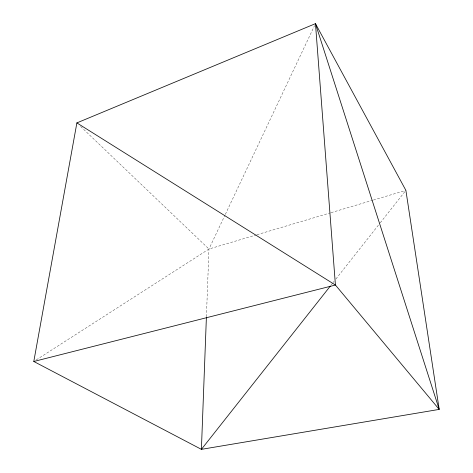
<?xml version="1.0" encoding="UTF-8"?>
<svg xmlns="http://www.w3.org/2000/svg" width="473" height="473" viewBox="0 0 473 473"><rect width="100%" height="100%" fill="white"/><g stroke="black" fill="none" stroke-linecap="round" stroke-linejoin="round"><path stroke-width="0.35" stroke-dasharray="2.37 1.77" d="M206.411 316.78L208.965 249.023L225.036 215.02M225.355 214.352L314.521 25.648M331.325 284.811L332.696 283.073M333.152 282.493L334.068 281.334M335.901 279.017L379.813 223.398M380.274 222.818L404.977 191.53M36.279 359.888L208.965 249.023L256.26 234.939M256.963 234.726L330.367 212.868M331.07 212.655L372.718 200.25M373.422 200.044L405.887 190.371M80.611 126.462L208.965 249.023"/><path stroke-width="0.71" d="M206.382 317.519L201.403 449.35L439.204 409.405L405.887 190.371L315.467 23.65L76.88 122.903L33.796 361.484L201.403 449.35L330.408 285.97M33.796 361.484L335.422 285.036L439.204 409.405L315.467 23.65L335.422 285.036L76.88 122.903"/></g></svg>
